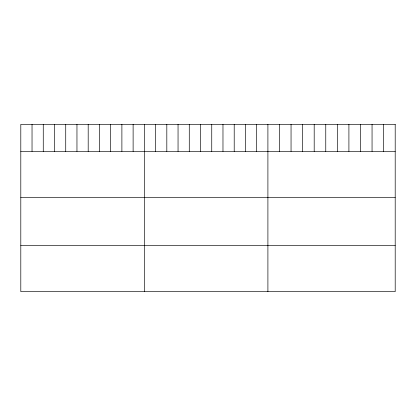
<?xml version="1.0" encoding="UTF-8"?>
<svg xmlns="http://www.w3.org/2000/svg" width="416" height="416" viewBox="0 0 416 416"><rect width="100%" height="100%" fill="white"/><g stroke="black" fill="none" stroke-linecap="round" stroke-linejoin="round"><path stroke-width="0.62" d="M20.8 151.403L395.2 151.403M20.8 197.678L395.2 197.678M20.8 245.357L395.2 245.357M383.63 124.368L383.63 151.403M372.055 124.368L372.055 151.403M360.485 124.368L360.485 151.403M348.91 124.368L348.91 151.403M337.34 124.368L337.34 151.403M325.764 124.368L325.764 151.403M314.194 124.368L314.194 151.403M302.619 124.368L302.619 151.403M291.049 124.368L291.049 151.403M279.474 124.368L279.474 151.403M267.904 124.368L267.904 291.632M256.672 124.368L256.672 151.403M245.44 124.368L245.44 151.403M234.208 124.368L234.208 151.403M222.976 124.368L222.976 151.403M211.744 124.368L211.744 151.403M200.512 124.368L200.512 151.403M189.28 124.368L189.28 151.403M178.048 124.368L178.048 151.403M166.816 124.368L166.816 151.403M155.584 124.368L155.584 151.403M144.352 124.368L144.352 291.632M133.12 124.368L133.12 151.403M121.888 124.368L121.888 151.403M110.656 124.368L110.656 151.403M99.424 124.368L99.424 151.403M88.192 124.368L88.192 151.403M76.96 124.368L76.96 151.403M65.728 124.368L65.728 151.403M54.496 124.368L54.496 151.403M43.264 124.368L43.264 151.403M32.032 124.368L32.032 151.403M395.2 124.368L20.8 124.368L20.8 291.632L395.2 291.632L395.2 124.368"/></g></svg>
